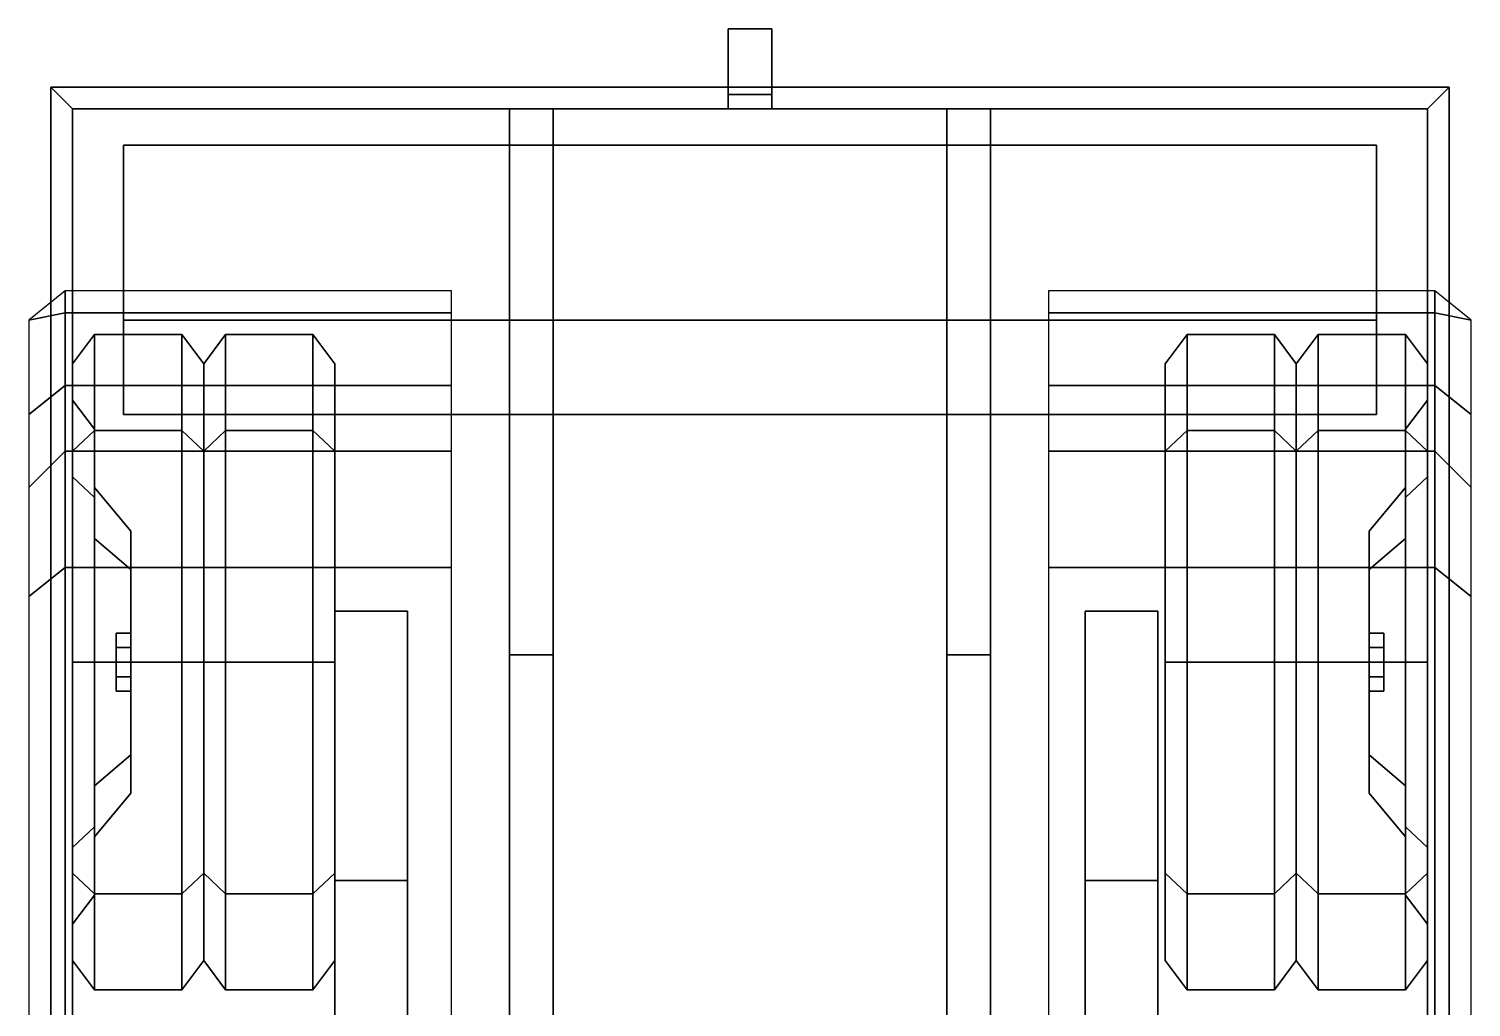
# Model space of a CAD drawing. Header units: millimetres. Extents: x -1 to 3, y -2.5 to 9.
# Drawn here: x -0.99 to 0.99, y 1.166 to 2.51 of the extents above; entities that cross this region are included whole.
import ezdxf

# ---------------------------------------------------------------- set-up
doc = ezdxf.new("R2010")
doc.units = ezdxf.units.MM
doc.layers.add('fenders', color=1, linetype='Continuous')
doc.layers.add('wheels', color=2, linetype='Continuous')

msp = doc.modelspace()

# ---------------------------------------------------------------- linework, layer by layer
for points in [[(-0.03, 2.51, 0.82), (-0.03, 2.51, 0.8), (-0.03, 2.42, 0.8), (-0.03, 2.42, 0.82)], [(-0.03, 2.42, 0.8), (-0.03, 2.51, 0.8), (0.03, 2.51, 0.8), (0.03, 2.42, 0.8)], [(0.03, 2.51, 0.82), (0.03, 2.51, 0.8), (-0.03, 2.51, 0.8), (-0.03, 2.51, 0.82)], [(0.03, 2.42, 0.82), (0.03, 2.51, 0.82), (-0.03, 2.51, 0.82), (-0.03, 2.42, 0.82)], [(0.03, 2.51, 0.74), (0.03, 2.51, 0.72), (-0.03, 2.51, 0.72), (-0.03, 2.51, 0.74)], [(-0.03, 2.51, 0.74), (-0.03, 2.51, 0.72), (-0.03, 2.42, 0.72), (-0.03, 2.42, 0.74)], [(-0.03, 2.42, 0.72), (-0.03, 2.51, 0.72), (0.03, 2.51, 0.72), (0.03, 2.42, 0.72)], [(0.03, 2.42, 0.74), (0.03, 2.51, 0.74), (-0.03, 2.51, 0.74), (-0.03, 2.42, 0.74)], [(0.03, 2.42, 0.8), (0.03, 2.51, 0.8), (0.03, 2.51, 0.82), (0.03, 2.42, 0.82)], [(0.03, 2.42, 0.72), (0.03, 2.51, 0.72), (0.03, 2.51, 0.74), (0.03, 2.42, 0.74)], [(0.96, 2.43, 1.18), (0.96, -0.82, 1.18), (-0.96, -0.82, 1.18), (-0.96, 2.43, 1.18)], [(-0.96, 2.43, 1.18), (-0.96, 2.43, 1.9), (0.96, 2.43, 1.9), (0.96, 2.43, 1.18)], [(-0.96, 2.43, 1.9), (-0.93, 2.4, 1.9), (0.93, 2.4, 1.9), (0.96, 2.43, 1.9)], [(-0.96, -0.82, 1.9), (-0.93, -0.79, 1.9), (-0.93, 2.4, 1.9), (-0.96, 2.43, 1.9)], [(-0.96, -0.82, 1.18), (-0.96, -0.82, 1.9), (-0.96, 2.43, 1.9), (-0.96, 2.43, 1.18)], [(0.03, 2.42, 0.8), (0.03, 2.42, 0.74), (-0.03, 2.42, 0.74), (-0.03, 2.42, 0.8)], [(-0.03, 2.42, 0.82), (-0.03, 2.42, 0.72), (-0.03, 2.4, 0.74), (-0.03, 2.4, 0.79)], [(-0.03, 2.4, 0.74), (-0.03, 2.42, 0.72), (0.03, 2.42, 0.72), (0.03, 2.4, 0.74)], [(0.03, 2.4, 0.79), (0.03, 2.42, 0.82), (-0.03, 2.42, 0.82), (-0.03, 2.4, 0.79)], [(0.03, 2.4, 0.74), (0.03, 2.42, 0.72), (0.03, 2.42, 0.82), (0.03, 2.4, 0.79)], [(0.93, -0.79, 1.9), (0.96, -0.82, 1.9), (0.96, 2.43, 1.9), (0.93, 2.4, 1.9)], [(0.96, 2.43, 1.18), (0.96, 2.43, 1.9), (0.96, -0.82, 1.9), (0.96, -0.82, 1.18)], [(-0.93, 2.4, 1.21), (-0.93, -0.79, 1.21), (0.93, -0.79, 1.21), (0.93, 2.4, 1.21)], [(0.93, 2.4, 1.21), (0.93, 2.4, 1.9), (-0.93, 2.4, 1.9), (-0.93, 2.4, 1.21)], [(-0.93, 2.4, 1.21), (-0.93, 2.4, 1.9), (-0.93, -0.79, 1.9), (-0.93, -0.79, 1.21)], [(-0.33, 2.4, 0.8), (-0.33, 2.4, 0.73), (-0.33, 1.65, 0.67), (-0.33, -0.68, 0.8)], [(-0.33, 1.65, 0.67), (-0.33, 2.4, 0.73), (-0.27, 2.4, 0.73), (-0.27, 1.65, 0.67)], [(-0.27, -0.68, 0.8), (-0.27, 2.4, 0.8), (-0.33, 2.4, 0.8), (-0.33, -0.68, 0.8)], [(0.33, 2.4, 0.8), (0.33, 2.4, 0.73), (-0.33, 2.4, 0.73), (-0.33, 2.4, 0.8)], [(-0.27, 1.65, 0.67), (-0.27, 2.4, 0.73), (-0.27, 2.35, 0.8), (-0.27, -0.68, 0.8)], [(-0.27, 2.35, 0.73), (-0.27, 2.4, 0.73), (0.27, 2.4, 0.73), (0.27, 2.35, 0.73)], [(0.27, 2.35, 0.8), (0.27, 2.4, 0.8), (-0.27, 2.4, 0.8), (-0.27, 2.35, 0.8)], [(0.27, 2.35, 0.8), (0.27, 2.4, 0.73), (0.27, 1.65, 0.67), (0.27, -0.68, 0.8)], [(0.33, -0.68, 0.8), (0.33, 2.4, 0.8), (0.27, 2.4, 0.8), (0.27, -0.68, 0.8)], [(0.27, 1.65, 0.67), (0.27, 2.4, 0.73), (0.33, 2.4, 0.73), (0.33, 1.65, 0.67)], [(0.33, 1.65, 0.67), (0.33, 2.4, 0.73), (0.33, 2.4, 0.8), (0.33, -0.68, 0.8)], [(0.93, -0.79, 1.21), (0.93, -0.79, 1.9), (0.93, 2.4, 1.9), (0.93, 2.4, 1.21)], [(-0.86, 2.35, 0.94), (-0.86, 2.11, 0.94), (-0.86, 1.98, 1.17), (-0.86, 2.35, 1.17)], [(0.86, 2.35, 1.17), (0.86, 2.35, 0.94), (-0.86, 2.35, 0.94), (-0.86, 2.35, 1.17)], [(0.86, 2.35, 0.94), (0.86, 2.11, 0.94), (-0.86, 2.11, 0.94), (-0.86, 2.35, 0.94)], [(-0.86, 2.35, 1.17), (-0.86, 1.98, 1.17), (0.86, 1.98, 1.17), (0.86, 2.35, 1.17)], [(-0.27, 2.35, 0.8), (-0.27, 2.35, 0.73), (0.27, 2.35, 0.73), (0.27, 2.35, 0.8)], [(0.86, 1.98, 1.17), (0.86, 2.11, 0.94), (0.86, 2.35, 0.94), (0.86, 2.35, 1.17)], [(-0.86, 2.11, 0.94), (-0.86, 1.98, 1.08), (-0.86, 1.98, 1.17)], [(0.86, 2.11, 0.94), (0.86, 1.98, 1.08), (-0.86, 1.98, 1.08), (-0.86, 2.11, 0.94)], [(0.86, 1.98, 1.17), (0.86, 1.98, 1.08), (0.86, 2.11, 0.94), (0.86, 1.98, 1.17)], [(-0.86, 1.98, 1.17), (-0.86, 1.98, 1.08), (0.86, 1.98, 1.08), (0.86, 1.98, 1.17)], [(-0.57, 1.71, 0.4), (-0.57, 0.57, 0.4), (-0.57, 0.57, 0.52), (-0.57, 1.71, 0.52)], [(-0.47, 1.71, 0.52), (-0.47, 1.71, 0.4), (-0.57, 1.71, 0.4), (-0.57, 1.71, 0.52)], [(-0.47, 1.71, 0.4), (-0.47, 0.57, 0.4), (-0.57, 0.57, 0.4), (-0.57, 1.71, 0.4)], [(-0.57, 1.71, 0.52), (-0.57, 0.57, 0.52), (-0.57, 0.93, 0.64), (-0.57, 1.34, 0.64)], [(-0.47, 1.34, 0.64), (-0.47, 1.71, 0.52), (-0.57, 1.71, 0.52), (-0.57, 1.34, 0.64)], [(-0.47, 0.57, 0.52), (-0.47, 0.57, 0.4), (-0.47, 1.71, 0.4), (-0.47, 1.71, 0.52)], [(-0.47, 0.93, 0.64), (-0.47, 0.57, 0.52), (-0.47, 1.71, 0.52), (-0.47, 1.34, 0.64)], [(0.46, 1.71, 0.4), (0.46, 0.57, 0.4), (0.46, 0.57, 0.52), (0.46, 1.71, 0.52)], [(0.56, 1.71, 0.52), (0.56, 1.71, 0.4), (0.46, 1.71, 0.4), (0.46, 1.71, 0.52)], [(0.56, 1.71, 0.4), (0.56, 0.57, 0.4), (0.46, 0.57, 0.4), (0.46, 1.71, 0.4)], [(0.46, 1.71, 0.52), (0.46, 0.57, 0.52), (0.46, 0.93, 0.64), (0.46, 1.34, 0.64)], [(0.56, 1.34, 0.64), (0.56, 1.71, 0.52), (0.46, 1.71, 0.52), (0.46, 1.34, 0.64)], [(0.56, 0.57, 0.52), (0.56, 0.57, 0.4), (0.56, 1.71, 0.4), (0.56, 1.71, 0.52)], [(0.56, 0.93, 0.64), (0.56, 0.57, 0.52), (0.56, 1.71, 0.52), (0.56, 1.34, 0.64)], [(-0.33, -0.68, 0.8), (-0.33, 1.65, 0.67), (-0.33, -0.82, 0.67), (-0.33, -0.82, 0.77)], [(-0.33, -0.82, 0.67), (-0.33, 1.65, 0.67), (-0.27, 1.65, 0.67), (-0.27, -0.82, 0.67)], [(-0.27, -0.82, 0.67), (-0.27, 1.65, 0.67), (-0.27, -0.68, 0.8), (-0.27, -0.82, 0.77)], [(0.27, -0.68, 0.8), (0.27, 1.65, 0.67), (0.27, -0.82, 0.67), (0.27, -0.82, 0.77)], [(0.27, -0.82, 0.67), (0.27, 1.65, 0.67), (0.33, 1.65, 0.67), (0.33, -0.82, 0.67)], [(0.33, -0.82, 0.67), (0.33, 1.65, 0.67), (0.33, -0.68, 0.8), (0.33, -0.82, 0.77)], [(-0.57, 1.34, 0.64), (-0.57, 0.93, 0.64), (-0.47, 0.93, 0.64), (-0.47, 1.34, 0.64)], [(0.46, 1.34, 0.64), (0.46, 0.93, 0.64), (0.56, 0.93, 0.64), (0.56, 1.34, 0.64)]]:
    msp.add_3dface(points)
at = {"layer": 'fenders'}
for points in [[(-0.99, 2.11, 0.8), (-0.99, 2.11, 0.8), (-0.94, 2.12, 0.86), (-0.94, 2.15, 0.8)], [(-0.94, 2.15, 0.8), (-0.94, 2.12, 0.86), (-0.41, 2.12, 0.86), (-0.41, 2.15, 0.8)], [(0.41, 2.15, 0.8), (0.41, 2.12, 0.86), (0.94, 2.12, 0.86), (0.94, 2.15, 0.8)], [(0.94, 2.15, 0.8), (0.94, 2.12, 0.86), (0.99, 2.11, 0.8)], [(-0.99, 2.11, 0.8), (-0.99, 1.98, 0.94), (-0.94, 2.02, 0.99), (-0.94, 2.12, 0.86)], [(-0.94, 2.12, 0.86), (-0.94, 2.02, 0.99), (-0.41, 2.02, 0.99), (-0.41, 2.12, 0.86)], [(0.41, 2.12, 0.86), (0.41, 2.02, 0.99), (0.94, 2.02, 0.99), (0.94, 2.12, 0.86)], [(0.94, 2.12, 0.86), (0.94, 2.02, 0.99), (0.99, 1.98, 0.94), (0.99, 2.11, 0.8)], [(-0.99, 1.98, 0.94), (-0.99, 1.88, 1), (-0.94, 1.93, 1.07), (-0.94, 2.02, 0.99)], [(-0.94, 2.02, 0.99), (-0.94, 1.93, 1.07), (-0.41, 1.93, 1.07), (-0.41, 2.02, 0.99)], [(0.41, 2.02, 0.99), (0.41, 1.93, 1.07), (0.94, 1.93, 1.07), (0.94, 2.02, 0.99)], [(0.94, 2.02, 0.99), (0.94, 1.93, 1.07), (0.99, 1.88, 1), (0.99, 1.98, 0.94)], [(-0.99, 1.88, 1), (-0.99, 1.73, 1.05), (-0.94, 1.77, 1.15), (-0.94, 1.93, 1.07)], [(-0.94, 1.93, 1.07), (-0.94, 1.77, 1.15), (-0.41, 1.77, 1.15), (-0.41, 1.93, 1.07)], [(0.41, 1.93, 1.07), (0.41, 1.77, 1.15), (0.94, 1.77, 1.15), (0.94, 1.93, 1.07)], [(0.94, 1.93, 1.07), (0.94, 1.77, 1.15), (0.99, 1.73, 1.05), (0.99, 1.88, 1)], [(-0.99, 1.73, 1.05), (-0.99, 0.54, 1.05), (-0.94, 0.56, 1.15), (-0.94, 1.77, 1.15)], [(-0.94, 1.77, 1.15), (-0.94, 0.56, 1.15), (-0.41, 0.56, 1.15), (-0.41, 1.77, 1.15)], [(0.41, 1.77, 1.15), (0.41, 0.56, 1.15), (0.94, 0.56, 1.15), (0.94, 1.77, 1.15)], [(0.94, 1.77, 1.15), (0.94, 0.56, 1.15), (0.99, 0.54, 1.05), (0.99, 1.73, 1.05)]]:
    msp.add_3dface(points, dxfattribs=at)
at = {"layer": 'wheels'}
for points in [[(-0.9, 2.09, 0.46), (-0.9, 1.9582, 0.1418), (-0.93, 1.9299, 0.1701), (-0.93, 2.05, 0.46)], [(-0.9, 1.9582, 0.7782), (-0.9, 2.09, 0.46), (-0.93, 2.05, 0.46), (-0.93, 1.9299, 0.7499)], [(-0.78, 2.09, 0.46), (-0.78, 1.9582, 0.1418), (-0.9, 1.9582, 0.1418), (-0.9, 2.09, 0.46)], [(-0.78, 1.9582, 0.7782), (-0.78, 2.09, 0.46), (-0.9, 2.09, 0.46), (-0.9, 1.9582, 0.7782)], [(-0.78, 1.9582, 0.1418), (-0.78, 2.09, 0.46), (-0.75, 2.05, 0.46), (-0.75, 1.9299, 0.1701)], [(-0.78, 2.09, 0.46), (-0.78, 1.9582, 0.7782), (-0.75, 1.9299, 0.7499), (-0.75, 2.05, 0.46)], [(-0.72, 2.09, 0.46), (-0.72, 1.9582, 0.1418), (-0.75, 1.9299, 0.1701), (-0.75, 2.05, 0.46)], [(-0.72, 1.9582, 0.7782), (-0.72, 2.09, 0.46), (-0.75, 2.05, 0.46), (-0.75, 1.9299, 0.7499)], [(-0.72, 1.9582, 0.1418), (-0.72, 2.09, 0.46), (-0.6, 2.09, 0.46), (-0.6, 1.9582, 0.1418)], [(-0.72, 2.09, 0.46), (-0.72, 1.9582, 0.7782), (-0.6, 1.9582, 0.7782), (-0.6, 2.09, 0.46)], [(-0.6, 1.9582, 0.1418), (-0.6, 2.09, 0.46), (-0.57, 2.05, 0.46), (-0.57, 1.9299, 0.1701)], [(-0.6, 2.09, 0.46), (-0.6, 1.9582, 0.7782), (-0.57, 1.9299, 0.7499), (-0.57, 2.05, 0.46)], [(0.6, 2.09, 0.46), (0.6, 1.9582, 0.1418), (0.57, 1.9299, 0.1701), (0.57, 2.05, 0.46)], [(0.6, 1.9582, 0.7782), (0.6, 2.09, 0.46), (0.57, 2.05, 0.46), (0.57, 1.9299, 0.7499)], [(0.72, 2.09, 0.46), (0.72, 1.9582, 0.1418), (0.6, 1.9582, 0.1418), (0.6, 2.09, 0.46)], [(0.72, 1.9582, 0.7782), (0.72, 2.09, 0.46), (0.6, 2.09, 0.46), (0.6, 1.9582, 0.7782)], [(0.72, 1.9582, 0.1418), (0.72, 2.09, 0.46), (0.75, 2.05, 0.46), (0.75, 1.9299, 0.1701)], [(0.72, 2.09, 0.46), (0.72, 1.9582, 0.7782), (0.75, 1.9299, 0.7499), (0.75, 2.05, 0.46)], [(0.78, 2.09, 0.46), (0.78, 1.9582, 0.1418), (0.75, 1.9299, 0.1701), (0.75, 2.05, 0.46)], [(0.78, 1.9582, 0.7782), (0.78, 2.09, 0.46), (0.75, 2.05, 0.46), (0.75, 1.9299, 0.7499)], [(0.78, 1.9582, 0.1418), (0.78, 2.09, 0.46), (0.9, 2.09, 0.46), (0.9, 1.9582, 0.1418)], [(0.78, 2.09, 0.46), (0.78, 1.9582, 0.7782), (0.9, 1.9582, 0.7782), (0.9, 2.09, 0.46)], [(0.9, 1.9582, 0.1418), (0.9, 2.09, 0.46), (0.93, 2.05, 0.46), (0.93, 1.9299, 0.1701)], [(0.9, 2.09, 0.46), (0.9, 1.9582, 0.7782), (0.93, 1.9299, 0.7499), (0.93, 2.05, 0.46)], [(-0.93, 2.05, 0.46), (-0.93, 1.9299, 0.1701), (-0.93, 1.8946, 0.2054), (-0.93, 2, 0.46)], [(-0.93, 1.9299, 0.7499), (-0.93, 2.05, 0.46), (-0.93, 2, 0.46), (-0.93, 1.8946, 0.7146)], [(-0.57, 1.3501, 0.7499), (-0.57, 1.23, 0.46), (-0.57, 1.9299, 0.1701), (-0.57, 2.05, 0.46)], [(-0.57, 1.9299, 0.7499), (-0.57, 1.64, 0.87), (-0.57, 1.3501, 0.7499), (-0.57, 2.05, 0.46)], [(0.57, 1.9299, 0.7499), (0.57, 2.05, 0.46), (0.57, 1.3501, 0.1701), (0.57, 1.23, 0.46)], [(0.57, 1.9299, 0.1701), (0.57, 1.64, 0.05), (0.57, 1.3501, 0.1701), (0.57, 2.05, 0.46)], [(0.93, 1.9299, 0.1701), (0.93, 2.05, 0.46), (0.93, 2, 0.46), (0.93, 1.8946, 0.2054)], [(0.93, 2.05, 0.46), (0.93, 1.9299, 0.7499), (0.93, 1.8946, 0.7146), (0.93, 2, 0.46)], [(-0.93, 2, 0.46), (-0.93, 1.8946, 0.2054), (-0.9, 1.8663, 0.2337), (-0.9, 1.96, 0.46)], [(-0.93, 1.8946, 0.7146), (-0.93, 2, 0.46), (-0.9, 1.96, 0.46), (-0.9, 1.8663, 0.6863)], [(0.93, 1.8946, 0.2054), (0.93, 2, 0.46), (0.9, 1.96, 0.46), (0.9, 1.8663, 0.2337)], [(0.93, 2, 0.46), (0.93, 1.8946, 0.7146), (0.9, 1.8663, 0.6863), (0.9, 1.96, 0.46)], [(-0.9, 1.9582, 0.1418), (-0.9, 1.64, 0.01), (-0.93, 1.64, 0.05), (-0.93, 1.9299, 0.1701)], [(-0.9, 1.64, 0.91), (-0.9, 1.9582, 0.7782), (-0.93, 1.9299, 0.7499), (-0.93, 1.64, 0.87)], [(-0.9, 1.96, 0.46), (-0.9, 1.8663, 0.2337), (-0.9, 1.8097, 0.2903), (-0.9, 1.88, 0.46)], [(-0.9, 1.8663, 0.6863), (-0.9, 1.96, 0.46), (-0.9, 1.88, 0.46), (-0.9, 1.8097, 0.6297)], [(-0.78, 1.9582, 0.1418), (-0.78, 1.64, 0.01), (-0.9, 1.64, 0.01), (-0.9, 1.9582, 0.1418)], [(-0.78, 1.64, 0.91), (-0.78, 1.9582, 0.7782), (-0.9, 1.9582, 0.7782), (-0.9, 1.64, 0.91)], [(-0.78, 1.64, 0.01), (-0.78, 1.9582, 0.1418), (-0.75, 1.9299, 0.1701), (-0.75, 1.64, 0.05)], [(-0.78, 1.9582, 0.7782), (-0.78, 1.64, 0.91), (-0.75, 1.64, 0.87), (-0.75, 1.9299, 0.7499)], [(-0.72, 1.9582, 0.1418), (-0.72, 1.64, 0.01), (-0.75, 1.64, 0.05), (-0.75, 1.9299, 0.1701)], [(-0.72, 1.64, 0.91), (-0.72, 1.9582, 0.7782), (-0.75, 1.9299, 0.7499), (-0.75, 1.64, 0.87)], [(-0.72, 1.64, 0.01), (-0.72, 1.9582, 0.1418), (-0.6, 1.9582, 0.1418), (-0.6, 1.64, 0.01)], [(-0.72, 1.9582, 0.7782), (-0.72, 1.64, 0.91), (-0.6, 1.64, 0.91), (-0.6, 1.9582, 0.7782)], [(-0.6, 1.64, 0.01), (-0.6, 1.9582, 0.1418), (-0.57, 1.9299, 0.1701), (-0.57, 1.64, 0.05)], [(-0.6, 1.9582, 0.7782), (-0.6, 1.64, 0.91), (-0.57, 1.64, 0.87), (-0.57, 1.9299, 0.7499)], [(0.6, 1.9582, 0.1418), (0.6, 1.64, 0.01), (0.57, 1.64, 0.05), (0.57, 1.9299, 0.1701)], [(0.6, 1.64, 0.91), (0.6, 1.9582, 0.7782), (0.57, 1.9299, 0.7499), (0.57, 1.64, 0.87)], [(0.72, 1.9582, 0.1418), (0.72, 1.64, 0.01), (0.6, 1.64, 0.01), (0.6, 1.9582, 0.1418)], [(0.72, 1.64, 0.91), (0.72, 1.9582, 0.7782), (0.6, 1.9582, 0.7782), (0.6, 1.64, 0.91)], [(0.72, 1.64, 0.01), (0.72, 1.9582, 0.1418), (0.75, 1.9299, 0.1701), (0.75, 1.64, 0.05)], [(0.72, 1.9582, 0.7782), (0.72, 1.64, 0.91), (0.75, 1.64, 0.87), (0.75, 1.9299, 0.7499)], [(0.78, 1.9582, 0.1418), (0.78, 1.64, 0.01), (0.75, 1.64, 0.05), (0.75, 1.9299, 0.1701)], [(0.78, 1.64, 0.91), (0.78, 1.9582, 0.7782), (0.75, 1.9299, 0.7499), (0.75, 1.64, 0.87)], [(0.78, 1.64, 0.01), (0.78, 1.9582, 0.1418), (0.9, 1.9582, 0.1418), (0.9, 1.64, 0.01)], [(0.78, 1.9582, 0.7782), (0.78, 1.64, 0.91), (0.9, 1.64, 0.91), (0.9, 1.9582, 0.7782)], [(0.9, 1.8663, 0.2337), (0.9, 1.96, 0.46), (0.9, 1.88, 0.46), (0.9, 1.8097, 0.2903)], [(0.9, 1.96, 0.46), (0.9, 1.8663, 0.6863), (0.9, 1.8097, 0.6297), (0.9, 1.88, 0.46)], [(0.9, 1.64, 0.01), (0.9, 1.9582, 0.1418), (0.93, 1.9299, 0.1701), (0.93, 1.64, 0.05)], [(0.9, 1.9582, 0.7782), (0.9, 1.64, 0.91), (0.93, 1.64, 0.87), (0.93, 1.9299, 0.7499)], [(-0.93, 1.9299, 0.1701), (-0.93, 1.64, 0.05), (-0.93, 1.64, 0.1), (-0.93, 1.8946, 0.2054)], [(-0.93, 1.64, 0.87), (-0.93, 1.9299, 0.7499), (-0.93, 1.8946, 0.7146), (-0.93, 1.64, 0.82)], [(-0.57, 1.3501, 0.1701), (-0.57, 1.64, 0.05), (-0.57, 1.9299, 0.1701), (-0.57, 1.23, 0.46)], [(0.57, 1.3501, 0.7499), (0.57, 1.64, 0.87), (0.57, 1.9299, 0.7499), (0.57, 1.23, 0.46)], [(0.93, 1.64, 0.05), (0.93, 1.9299, 0.1701), (0.93, 1.8946, 0.2054), (0.93, 1.64, 0.1)], [(0.93, 1.9299, 0.7499), (0.93, 1.64, 0.87), (0.93, 1.64, 0.82), (0.93, 1.8946, 0.7146)], [(-0.93, 1.8946, 0.2054), (-0.93, 1.64, 0.1), (-0.9, 1.64, 0.14), (-0.9, 1.8663, 0.2337)], [(-0.93, 1.64, 0.82), (-0.93, 1.8946, 0.7146), (-0.9, 1.8663, 0.6863), (-0.9, 1.64, 0.78)], [(0.93, 1.64, 0.1), (0.93, 1.8946, 0.2054), (0.9, 1.8663, 0.2337), (0.9, 1.64, 0.14)], [(0.93, 1.8946, 0.7146), (0.93, 1.64, 0.82), (0.9, 1.64, 0.78), (0.9, 1.8663, 0.6863)], [(-0.9, 1.88, 0.46), (-0.9, 1.8097, 0.2903), (-0.85, 1.7673, 0.3327), (-0.85, 1.82, 0.46)], [(-0.9, 1.8097, 0.6297), (-0.9, 1.88, 0.46), (-0.85, 1.82, 0.46), (-0.85, 1.7673, 0.5873)], [(-0.9, 1.8663, 0.2337), (-0.9, 1.64, 0.14), (-0.9, 1.64, 0.22), (-0.9, 1.8097, 0.2903)], [(-0.9, 1.64, 0.78), (-0.9, 1.8663, 0.6863), (-0.9, 1.8097, 0.6297), (-0.9, 1.64, 0.7)], [(0.9, 1.8097, 0.2903), (0.9, 1.88, 0.46), (0.85, 1.82, 0.46), (0.85, 1.7673, 0.3327)], [(0.9, 1.88, 0.46), (0.9, 1.8097, 0.6297), (0.85, 1.7673, 0.5873), (0.85, 1.82, 0.46)], [(0.9, 1.64, 0.14), (0.9, 1.8663, 0.2337), (0.9, 1.8097, 0.2903), (0.9, 1.64, 0.22)], [(0.9, 1.8663, 0.6863), (0.9, 1.64, 0.78), (0.9, 1.64, 0.7), (0.9, 1.8097, 0.6297)], [(-0.9, 1.8097, 0.2903), (-0.9, 1.64, 0.22), (-0.85, 1.64, 0.28), (-0.85, 1.7673, 0.3327)], [(-0.9, 1.64, 0.7), (-0.9, 1.8097, 0.6297), (-0.85, 1.7673, 0.5873), (-0.85, 1.64, 0.64)], [(-0.85, 1.46, 0.46), (-0.85, 1.7673, 0.5873), (-0.85, 1.82, 0.46), (-0.85, 1.5127, 0.3327)], [(-0.85, 1.5127, 0.3327), (-0.85, 1.82, 0.46), (-0.85, 1.7673, 0.3327), (-0.85, 1.64, 0.28)], [(0.85, 1.82, 0.46), (0.85, 1.5127, 0.5873), (0.85, 1.46, 0.46), (0.85, 1.7673, 0.3327)], [(0.85, 1.7673, 0.5873), (0.85, 1.64, 0.64), (0.85, 1.5127, 0.5873), (0.85, 1.82, 0.46)], [(0.9, 1.64, 0.22), (0.9, 1.8097, 0.2903), (0.85, 1.7673, 0.3327), (0.85, 1.64, 0.28)], [(0.9, 1.8097, 0.6297), (0.9, 1.64, 0.7), (0.85, 1.64, 0.64), (0.85, 1.7673, 0.5873)], [(-0.85, 1.5127, 0.5873), (-0.85, 1.64, 0.64), (-0.85, 1.7673, 0.5873), (-0.85, 1.46, 0.46)], [(0.85, 1.7673, 0.3327), (0.85, 1.46, 0.46), (0.85, 1.5127, 0.3327), (0.85, 1.64, 0.28)], [(-0.85, 1.68, 0.46), (-0.85, 1.66, 0.4254), (-0.87, 1.66, 0.4254), (-0.87, 1.68, 0.46)], [(-0.87, 1.6, 0.46), (-0.87, 1.68, 0.46), (-0.87, 1.66, 0.4254), (-0.87, 1.62, 0.4254)], [(-0.85, 1.66, 0.4946), (-0.85, 1.68, 0.46), (-0.87, 1.68, 0.46), (-0.87, 1.66, 0.4946)], [(-0.87, 1.62, 0.4946), (-0.87, 1.66, 0.4946), (-0.87, 1.68, 0.46), (-0.87, 1.6, 0.46)], [(0.85, 1.66, 0.4254), (0.85, 1.68, 0.46), (0.87, 1.68, 0.46), (0.87, 1.66, 0.4254)], [(0.85, 1.68, 0.46), (0.85, 1.66, 0.4946), (0.87, 1.66, 0.4946), (0.87, 1.68, 0.46)], [(0.87, 1.68, 0.46), (0.87, 1.6, 0.46), (0.87, 1.62, 0.4254), (0.87, 1.66, 0.4254)], [(0.87, 1.66, 0.4946), (0.87, 1.62, 0.4946), (0.87, 1.6, 0.46), (0.87, 1.68, 0.46)], [(-0.85, 1.66, 0.4254), (-0.85, 1.62, 0.4254), (-0.87, 1.62, 0.4254), (-0.87, 1.66, 0.4254)], [(-0.85, 1.62, 0.4946), (-0.85, 1.66, 0.4946), (-0.87, 1.66, 0.4946), (-0.87, 1.62, 0.4946)], [(0.85, 1.62, 0.4254), (0.85, 1.66, 0.4254), (0.87, 1.66, 0.4254), (0.87, 1.62, 0.4254)], [(0.85, 1.66, 0.4946), (0.85, 1.62, 0.4946), (0.87, 1.62, 0.4946), (0.87, 1.66, 0.4946)], [(-0.9, 1.64, 0.01), (-0.9, 1.3218, 0.1418), (-0.93, 1.3501, 0.1701), (-0.93, 1.64, 0.05)], [(-0.93, 1.64, 0.05), (-0.93, 1.3501, 0.1701), (-0.93, 1.3854, 0.2054), (-0.93, 1.64, 0.1)], [(-0.93, 1.64, 0.1), (-0.93, 1.3854, 0.2054), (-0.9, 1.4137, 0.2337), (-0.9, 1.64, 0.14)], [(-0.9, 1.3218, 0.7782), (-0.9, 1.64, 0.91), (-0.93, 1.64, 0.87), (-0.93, 1.3501, 0.7499)], [(-0.93, 1.3501, 0.7499), (-0.93, 1.64, 0.87), (-0.93, 1.64, 0.82), (-0.93, 1.3854, 0.7146)], [(-0.93, 1.3854, 0.7146), (-0.93, 1.64, 0.82), (-0.9, 1.64, 0.78), (-0.9, 1.4137, 0.6863)], [(-0.9, 1.64, 0.22), (-0.9, 1.4703, 0.2903), (-0.85, 1.5127, 0.3327), (-0.85, 1.64, 0.28)], [(-0.9, 1.64, 0.14), (-0.9, 1.4137, 0.2337), (-0.9, 1.4703, 0.2903), (-0.9, 1.64, 0.22)], [(-0.78, 1.64, 0.01), (-0.78, 1.3218, 0.1418), (-0.9, 1.3218, 0.1418), (-0.9, 1.64, 0.01)], [(-0.9, 1.4703, 0.6297), (-0.9, 1.64, 0.7), (-0.85, 1.64, 0.64), (-0.85, 1.5127, 0.5873)], [(-0.9, 1.4137, 0.6863), (-0.9, 1.64, 0.78), (-0.9, 1.64, 0.7), (-0.9, 1.4703, 0.6297)], [(-0.78, 1.3218, 0.7782), (-0.78, 1.64, 0.91), (-0.9, 1.64, 0.91), (-0.9, 1.3218, 0.7782)], [(-0.78, 1.3218, 0.1418), (-0.78, 1.64, 0.01), (-0.75, 1.64, 0.05), (-0.75, 1.3501, 0.1701)], [(-0.78, 1.64, 0.91), (-0.78, 1.3218, 0.7782), (-0.75, 1.3501, 0.7499), (-0.75, 1.64, 0.87)], [(-0.72, 1.64, 0.01), (-0.72, 1.3218, 0.1418), (-0.75, 1.3501, 0.1701), (-0.75, 1.64, 0.05)], [(-0.72, 1.3218, 0.7782), (-0.72, 1.64, 0.91), (-0.75, 1.64, 0.87), (-0.75, 1.3501, 0.7499)], [(-0.72, 1.3218, 0.1418), (-0.72, 1.64, 0.01), (-0.6, 1.64, 0.01), (-0.6, 1.3218, 0.1418)], [(-0.72, 1.64, 0.91), (-0.72, 1.3218, 0.7782), (-0.6, 1.3218, 0.7782), (-0.6, 1.64, 0.91)], [(-0.6, 1.3218, 0.1418), (-0.6, 1.64, 0.01), (-0.57, 1.64, 0.05), (-0.57, 1.3501, 0.1701)], [(-0.6, 1.64, 0.91), (-0.6, 1.3218, 0.7782), (-0.57, 1.3501, 0.7499), (-0.57, 1.64, 0.87)], [(0.6, 1.64, 0.01), (0.6, 1.3218, 0.1418), (0.57, 1.3501, 0.1701), (0.57, 1.64, 0.05)], [(0.6, 1.3218, 0.7782), (0.6, 1.64, 0.91), (0.57, 1.64, 0.87), (0.57, 1.3501, 0.7499)], [(0.72, 1.64, 0.01), (0.72, 1.3218, 0.1418), (0.6, 1.3218, 0.1418), (0.6, 1.64, 0.01)], [(0.72, 1.3218, 0.7782), (0.72, 1.64, 0.91), (0.6, 1.64, 0.91), (0.6, 1.3218, 0.7782)], [(0.72, 1.3218, 0.1418), (0.72, 1.64, 0.01), (0.75, 1.64, 0.05), (0.75, 1.3501, 0.1701)], [(0.72, 1.64, 0.91), (0.72, 1.3218, 0.7782), (0.75, 1.3501, 0.7499), (0.75, 1.64, 0.87)], [(0.78, 1.64, 0.01), (0.78, 1.3218, 0.1418), (0.75, 1.3501, 0.1701), (0.75, 1.64, 0.05)], [(0.78, 1.3218, 0.7782), (0.78, 1.64, 0.91), (0.75, 1.64, 0.87), (0.75, 1.3501, 0.7499)], [(0.78, 1.3218, 0.1418), (0.78, 1.64, 0.01), (0.9, 1.64, 0.01), (0.9, 1.3218, 0.1418)], [(0.78, 1.64, 0.91), (0.78, 1.3218, 0.7782), (0.9, 1.3218, 0.7782), (0.9, 1.64, 0.91)], [(0.9, 1.4703, 0.2903), (0.9, 1.64, 0.22), (0.85, 1.64, 0.28), (0.85, 1.5127, 0.3327)], [(0.9, 1.64, 0.7), (0.9, 1.4703, 0.6297), (0.85, 1.5127, 0.5873), (0.85, 1.64, 0.64)], [(0.9, 1.4137, 0.2337), (0.9, 1.64, 0.14), (0.9, 1.64, 0.22), (0.9, 1.4703, 0.2903)], [(0.9, 1.3218, 0.1418), (0.9, 1.64, 0.01), (0.93, 1.64, 0.05), (0.93, 1.3501, 0.1701)], [(0.93, 1.3854, 0.2054), (0.93, 1.64, 0.1), (0.9, 1.64, 0.14), (0.9, 1.4137, 0.2337)], [(0.9, 1.64, 0.78), (0.9, 1.4137, 0.6863), (0.9, 1.4703, 0.6297), (0.9, 1.64, 0.7)], [(0.9, 1.64, 0.91), (0.9, 1.3218, 0.7782), (0.93, 1.3501, 0.7499), (0.93, 1.64, 0.87)], [(0.93, 1.64, 0.82), (0.93, 1.3854, 0.7146), (0.9, 1.4137, 0.6863), (0.9, 1.64, 0.78)], [(0.93, 1.3501, 0.1701), (0.93, 1.64, 0.05), (0.93, 1.64, 0.1), (0.93, 1.3854, 0.2054)], [(0.93, 1.64, 0.87), (0.93, 1.3501, 0.7499), (0.93, 1.3854, 0.7146), (0.93, 1.64, 0.82)], [(-0.85, 1.62, 0.4254), (-0.85, 1.6, 0.46), (-0.87, 1.6, 0.46), (-0.87, 1.62, 0.4254)], [(-0.85, 1.6, 0.46), (-0.85, 1.62, 0.4946), (-0.87, 1.62, 0.4946), (-0.87, 1.6, 0.46)], [(0.85, 1.6, 0.46), (0.85, 1.62, 0.4254), (0.87, 1.62, 0.4254), (0.87, 1.6, 0.46)], [(0.85, 1.62, 0.4946), (0.85, 1.6, 0.46), (0.87, 1.6, 0.46), (0.87, 1.62, 0.4946)], [(-0.9, 1.4703, 0.2903), (-0.9, 1.4, 0.46), (-0.85, 1.46, 0.46), (-0.85, 1.5127, 0.3327)], [(-0.9, 1.4, 0.46), (-0.9, 1.4703, 0.6297), (-0.85, 1.5127, 0.5873), (-0.85, 1.46, 0.46)], [(0.9, 1.4, 0.46), (0.9, 1.4703, 0.2903), (0.85, 1.5127, 0.3327), (0.85, 1.46, 0.46)], [(0.9, 1.4703, 0.6297), (0.9, 1.4, 0.46), (0.85, 1.46, 0.46), (0.85, 1.5127, 0.5873)], [(-0.9, 1.4137, 0.2337), (-0.9, 1.32, 0.46), (-0.9, 1.4, 0.46), (-0.9, 1.4703, 0.2903)], [(-0.9, 1.32, 0.46), (-0.9, 1.4137, 0.6863), (-0.9, 1.4703, 0.6297), (-0.9, 1.4, 0.46)], [(0.9, 1.32, 0.46), (0.9, 1.4137, 0.2337), (0.9, 1.4703, 0.2903), (0.9, 1.4, 0.46)], [(0.9, 1.4137, 0.6863), (0.9, 1.32, 0.46), (0.9, 1.4, 0.46), (0.9, 1.4703, 0.6297)], [(-0.93, 1.3854, 0.2054), (-0.93, 1.28, 0.46), (-0.9, 1.32, 0.46), (-0.9, 1.4137, 0.2337)], [(-0.93, 1.28, 0.46), (-0.93, 1.3854, 0.7146), (-0.9, 1.4137, 0.6863), (-0.9, 1.32, 0.46)], [(0.93, 1.28, 0.46), (0.93, 1.3854, 0.2054), (0.9, 1.4137, 0.2337), (0.9, 1.32, 0.46)], [(0.93, 1.3854, 0.7146), (0.93, 1.28, 0.46), (0.9, 1.32, 0.46), (0.9, 1.4137, 0.6863)], [(-0.93, 1.3501, 0.1701), (-0.93, 1.23, 0.46), (-0.93, 1.28, 0.46), (-0.93, 1.3854, 0.2054)], [(-0.93, 1.23, 0.46), (-0.93, 1.3501, 0.7499), (-0.93, 1.3854, 0.7146), (-0.93, 1.28, 0.46)], [(0.93, 1.23, 0.46), (0.93, 1.3501, 0.1701), (0.93, 1.3854, 0.2054), (0.93, 1.28, 0.46)], [(0.93, 1.3501, 0.7499), (0.93, 1.23, 0.46), (0.93, 1.28, 0.46), (0.93, 1.3854, 0.7146)], [(-0.9, 1.3218, 0.1418), (-0.9, 1.19, 0.46), (-0.93, 1.23, 0.46), (-0.93, 1.3501, 0.1701)], [(-0.9, 1.19, 0.46), (-0.9, 1.3218, 0.7782), (-0.93, 1.3501, 0.7499), (-0.93, 1.23, 0.46)], [(-0.78, 1.19, 0.46), (-0.78, 1.3218, 0.1418), (-0.75, 1.3501, 0.1701), (-0.75, 1.23, 0.46)], [(-0.78, 1.3218, 0.7782), (-0.78, 1.19, 0.46), (-0.75, 1.23, 0.46), (-0.75, 1.3501, 0.7499)], [(-0.72, 1.3218, 0.1418), (-0.72, 1.19, 0.46), (-0.75, 1.23, 0.46), (-0.75, 1.3501, 0.1701)], [(-0.72, 1.19, 0.46), (-0.72, 1.3218, 0.7782), (-0.75, 1.3501, 0.7499), (-0.75, 1.23, 0.46)], [(-0.6, 1.19, 0.46), (-0.6, 1.3218, 0.1418), (-0.57, 1.3501, 0.1701), (-0.57, 1.23, 0.46)], [(-0.6, 1.3218, 0.7782), (-0.6, 1.19, 0.46), (-0.57, 1.23, 0.46), (-0.57, 1.3501, 0.7499)], [(0.6, 1.3218, 0.1418), (0.6, 1.19, 0.46), (0.57, 1.23, 0.46), (0.57, 1.3501, 0.1701)], [(0.6, 1.19, 0.46), (0.6, 1.3218, 0.7782), (0.57, 1.3501, 0.7499), (0.57, 1.23, 0.46)], [(0.72, 1.19, 0.46), (0.72, 1.3218, 0.1418), (0.75, 1.3501, 0.1701), (0.75, 1.23, 0.46)], [(0.72, 1.3218, 0.7782), (0.72, 1.19, 0.46), (0.75, 1.23, 0.46), (0.75, 1.3501, 0.7499)], [(0.78, 1.3218, 0.1418), (0.78, 1.19, 0.46), (0.75, 1.23, 0.46), (0.75, 1.3501, 0.1701)], [(0.78, 1.19, 0.46), (0.78, 1.3218, 0.7782), (0.75, 1.3501, 0.7499), (0.75, 1.23, 0.46)], [(0.9, 1.19, 0.46), (0.9, 1.3218, 0.1418), (0.93, 1.3501, 0.1701), (0.93, 1.23, 0.46)], [(0.9, 1.3218, 0.7782), (0.9, 1.19, 0.46), (0.93, 1.23, 0.46), (0.93, 1.3501, 0.7499)], [(-0.78, 1.3218, 0.1418), (-0.78, 1.19, 0.46), (-0.9, 1.19, 0.46), (-0.9, 1.3218, 0.1418)], [(-0.78, 1.19, 0.46), (-0.78, 1.3218, 0.7782), (-0.9, 1.3218, 0.7782), (-0.9, 1.19, 0.46)], [(-0.72, 1.19, 0.46), (-0.72, 1.3218, 0.1418), (-0.6, 1.3218, 0.1418), (-0.6, 1.19, 0.46)], [(-0.72, 1.3218, 0.7782), (-0.72, 1.19, 0.46), (-0.6, 1.19, 0.46), (-0.6, 1.3218, 0.7782)], [(0.72, 1.3218, 0.1418), (0.72, 1.19, 0.46), (0.6, 1.19, 0.46), (0.6, 1.3218, 0.1418)], [(0.72, 1.19, 0.46), (0.72, 1.3218, 0.7782), (0.6, 1.3218, 0.7782), (0.6, 1.19, 0.46)], [(0.78, 1.19, 0.46), (0.78, 1.3218, 0.1418), (0.9, 1.3218, 0.1418), (0.9, 1.19, 0.46)], [(0.78, 1.3218, 0.7782), (0.78, 1.19, 0.46), (0.9, 1.19, 0.46), (0.9, 1.3218, 0.7782)]]:
    msp.add_3dface(points, dxfattribs=at)

doc.saveas('drawing.dxf')
